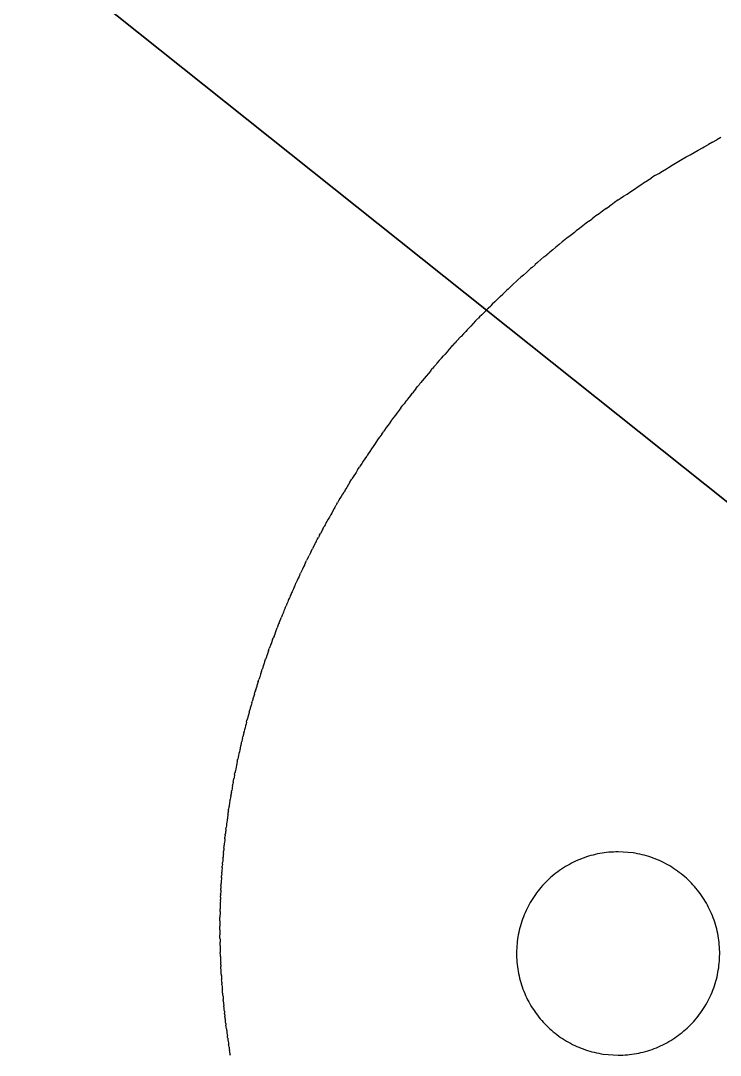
# Model space of a CAD drawing. Header units: metres. Extents: x 708058 to 716328, y 4237327 to 4243479.
# Drawn here: x 712417 to 713484, y 4240324 to 4241901 of the extents above; entities that cross this region are included whole.
import ezdxf

# ---------------------------------------------------------------- set-up
doc = ezdxf.new("R2010")
doc.units = ezdxf.units.M

msp = doc.modelspace()

# ---------------------------------------------------------------- linework, layer by layer
at = {"layer": 'AUX_LOC IAT'}
msp.add_polyline3d([(710852.4, 4243271.5, 107.7), (709995.8, 4237561.9, 107.7), (715039.4, 4239545.4, 13.8), (715091.9, 4239895.4, 13.8), (710852.4, 4243271.5, 107.7)], dxfattribs=at)
at = {"layer": 'AUX_RECNET LEAL'}
msp.add_polyline3d([(713328.5, 4240633.9, 86.8), (713325, 4240633.9, 86.8), (713321.5, 4240633.7, 86.8), (713317.9, 4240633.5, 86.8), (713314.4, 4240633.3, 86.8), (713310.9, 4240632.9, 86.8), (713307.4, 4240632.5, 86.8), (713304, 4240631.9, 86.8), (713300.5, 4240631.3, 86.8), (713297, 4240630.7, 86.8), (713293.6, 4240629.9, 86.8), (713290.2, 4240629.1, 86.8), (713286.8, 4240628.2, 86.8), (713283.4, 4240627.2, 86.8), (713280, 4240626.1, 86.8), (713276.7, 4240625, 86.8), (713273.4, 4240623.8, 86.8), (713270.1, 4240622.5, 86.8), (713266.9, 4240621.1, 86.8), (713263.7, 4240619.7, 86.8), (713260.5, 4240618.2, 86.8), (713257.3, 4240616.6, 86.8), (713254.2, 4240614.9, 86.8), (713251.1, 4240613.2, 86.8), (713248.1, 4240611.4, 86.8), (713245.1, 4240609.6, 86.8), (713242.2, 4240607.6, 86.8), (713239.3, 4240605.6, 86.8), (713236.4, 4240603.6, 86.8), (713233.6, 4240601.5, 86.8), (713230.8, 4240599.3, 86.8), (713228.1, 4240597, 86.8), (713225.5, 4240594.7, 86.8), (713223, 4240592.5, 86.8), (713220.5, 4240590.1, 86.8), (713218, 4240587.6, 86.8), (713215.5, 4240585, 86.8), (713213.2, 4240582.4, 86.8), (713210.8, 4240579.8, 86.8), (713208.6, 4240577.1, 86.8), (713206.4, 4240574.3, 86.8), (713204.2, 4240571.5, 86.8), (713202.2, 4240568.7, 86.8), (713200.2, 4240565.8, 86.8), (713198.2, 4240562.9, 86.8), (713196.3, 4240559.9, 86.8), (713194.5, 4240556.9, 86.8), (713192.8, 4240553.8, 86.8), (713191.1, 4240550.7, 86.8), (713189.5, 4240547.6, 86.8), (713188, 4240544.4, 86.8), (713186.6, 4240541.2, 86.8), (713185.2, 4240537.9, 86.8), (713183.9, 4240534.7, 86.8), (713182.6, 4240531.4, 86.8), (713181.5, 4240528, 86.8), (713180.4, 4240524.7, 86.8), (713179.4, 4240521.3, 86.8), (713178.5, 4240517.9, 86.8), (713177.6, 4240514.5, 86.8), (713176.9, 4240511.1, 86.8), (713176.2, 4240507.6, 86.8), (713175.6, 4240504.1, 86.8), (713175, 4240500.7, 86.8), (713174.6, 4240497.2, 86.8), (713174.2, 4240493.7, 86.8), (713173.9, 4240490.4, 86.8), (713173.7, 4240486.8, 86.8), (713173.6, 4240483.3, 86.8), (713173.5, 4240479.8, 86.8), (713173.5, 4240476.3, 86.8), (713173.6, 4240472.8, 86.8), (713173.8, 4240469.2, 86.8), (713174.1, 4240465.7, 86.8), (713174.4, 4240462.2, 86.8), (713174.8, 4240458.7, 86.8), (713175.3, 4240455.3, 86.8), (713175.9, 4240451.8, 86.8), (713176.5, 4240448.3, 86.8), (713177.3, 4240444.9, 86.8), (713178.1, 4240441.4, 86.8), (713179, 4240438, 86.8), (713179.9, 4240434.7, 86.8), (713181, 4240431.3, 86.8), (713182.1, 4240428, 86.8), (713183.3, 4240424.6, 86.8), (713184.6, 4240421.4, 86.8), (713185.9, 4240418.1, 86.8), (713187.3, 4240414.9, 86.8), (713188.8, 4240411.7, 86.8), (713190.4, 4240408.5, 86.8), (713192, 4240405.4, 86.8), (713193.7, 4240402.3, 86.8), (713195.5, 4240399.3, 86.8), (713197.3, 4240396.3, 86.8), (713199.3, 4240393.3, 86.8), (713201.2, 4240390.4, 86.8), (713203.3, 4240387.5, 86.8), (713205.4, 4240384.7, 86.8), (713207.4, 4240382.1, 86.8), (713209.7, 4240379.4, 86.8), (713212, 4240376.7, 86.8), (713214.3, 4240374.1, 86.8), (713216.7, 4240371.5, 86.8), (713219.2, 4240369, 86.8), (713221.7, 4240366.6, 86.8), (713224.3, 4240364.2, 86.8), (713226.9, 4240361.8, 86.8), (713229.6, 4240359.5, 86.8), (713232.3, 4240357.3, 86.8), (713235.1, 4240355.2, 86.8), (713238, 4240353.1, 86.8), (713240.8, 4240351.1, 86.8), (713243.8, 4240349.1, 86.8), (713246.7, 4240347.2, 86.8), (713249.8, 4240345.4, 86.8), (713252.8, 4240343.6, 86.8), (713255.9, 4240342, 86.8), (713259, 4240340.3, 86.8), (713262.2, 4240338.8, 86.8), (713265.4, 4240337.3, 86.8), (713268.6, 4240335.9, 86.8), (713271.9, 4240334.6, 86.8), (713275.2, 4240333.4, 86.8), (713278.5, 4240332.2, 86.8), (713281.8, 4240331.1, 86.8), (713285.2, 4240330.1, 86.8), (713288.6, 4240329.1, 86.8), (713292, 4240328.3, 86.8), (713295.5, 4240327.5, 86.8), (713298.9, 4240326.8, 86.8), (713302.4, 4240326.1, 86.8), (713305.6, 4240325.6, 86.8), (713328.5, 4240323.9, 86.8), (713332, 4240323.9, 86.8), (713335.5, 4240324.1, 86.8), (713339.1, 4240324.3, 86.8), (713342.6, 4240324.5, 86.8), (713346.1, 4240324.9, 86.8), (713349.6, 4240325.3, 86.8), (713353, 4240325.9, 86.8), (713356.5, 4240326.5, 86.8), (713360, 4240327.1, 86.8), (713363.4, 4240327.9, 86.8), (713366.8, 4240328.7, 86.8), (713370.2, 4240329.6, 86.8), (713373.6, 4240330.6, 86.8), (713377, 4240331.7, 86.8), (713380.3, 4240332.8, 86.8), (713383.6, 4240334, 86.8), (713386.9, 4240335.3, 86.8), (713390.1, 4240336.7, 86.8), (713393.3, 4240338.1, 86.8), (713396.5, 4240339.6, 86.8), (713399.7, 4240341.2, 86.8), (713402.8, 4240342.9, 86.8), (713405.9, 4240344.6, 86.8), (713408.9, 4240346.4, 86.8), (713411.9, 4240348.2, 86.8), (713414.8, 4240350.2, 86.8), (713417.7, 4240352.2, 86.8), (713420.6, 4240354.2, 86.8), (713423.4, 4240356.3, 86.8), (713426.2, 4240358.5, 86.8), (713428.9, 4240360.8, 86.8), (713431.5, 4240363.1, 86.8), (713434, 4240365.3, 86.8), (713436.5, 4240367.7, 86.8), (713439, 4240370.2, 86.8), (713441.5, 4240372.8, 86.8), (713443.8, 4240375.4, 86.8), (713446.2, 4240378, 86.8), (713448.4, 4240380.7, 86.8), (713450.6, 4240383.5, 86.8), (713452.8, 4240386.3, 86.8), (713454.8, 4240389.1, 86.8), (713456.8, 4240392, 86.8), (713458.8, 4240394.9, 86.8), (713460.7, 4240397.9, 86.8), (713462.5, 4240400.9, 86.8), (713464.2, 4240404, 86.8), (713465.9, 4240407.1, 86.8), (713467.5, 4240410.2, 86.8), (713469, 4240413.4, 86.8), (713470.4, 4240416.6, 86.8), (713471.8, 4240419.9, 86.8), (713473.1, 4240423.1, 86.8), (713474.4, 4240426.4, 86.8), (713475.5, 4240429.8, 86.8), (713476.6, 4240433.1, 86.8), (713477.6, 4240436.5, 86.8), (713478.5, 4240439.9, 86.8), (713479.4, 4240443.3, 86.8), (713480.1, 4240446.7, 86.8), (713480.8, 4240450.2, 86.8), (713481.4, 4240453.7, 86.8), (713482, 4240457.1, 86.8), (713482.4, 4240460.6, 86.8), (713482.8, 4240464.1, 86.8), (713483.1, 4240467.4, 86.8), (713483.3, 4240471, 86.8), (713483.4, 4240474.5, 86.8), (713483.5, 4240478, 86.8), (713483.5, 4240481.5, 86.8), (713483.4, 4240485, 86.8), (713483.2, 4240488.6, 86.8), (713482.9, 4240492.1, 86.8), (713482.6, 4240495.6, 86.8), (713482.2, 4240499.1, 86.8), (713481.7, 4240502.5, 86.8), (713481.1, 4240506, 86.8), (713480.5, 4240509.5, 86.8), (713479.7, 4240512.9, 86.8), (713478.9, 4240516.4, 86.8), (713478, 4240519.8, 86.8), (713477.1, 4240523.1, 86.8), (713476, 4240526.5, 86.8), (713474.9, 4240529.8, 86.8), (713473.7, 4240533.2, 86.8), (713472.4, 4240536.4, 86.8), (713471.1, 4240539.7, 86.8), (713469.7, 4240542.9, 86.8), (713468.2, 4240546.1, 86.8), (713466.6, 4240549.3, 86.8), (713465, 4240552.4, 86.8), (713463.3, 4240555.5, 86.8), (713461.5, 4240558.5, 86.8), (713459.7, 4240561.5, 86.8), (713457.7, 4240564.5, 86.8), (713455.8, 4240567.4, 86.8), (713453.7, 4240570.3, 86.8), (713451.6, 4240573.1, 86.8), (713449.6, 4240575.7, 86.8), (713447.3, 4240578.4, 86.8), (713445, 4240581.1, 86.8), (713442.7, 4240583.7, 86.8), (713440.3, 4240586.3, 86.8), (713437.8, 4240588.8, 86.8), (713435.3, 4240591.2, 86.8), (713432.7, 4240593.6, 86.8), (713430.1, 4240596, 86.8), (713427.4, 4240598.3, 86.8), (713424.7, 4240600.5, 86.8), (713421.9, 4240602.6, 86.8), (713419, 4240604.7, 86.8), (713416.2, 4240606.7, 86.8), (713413.2, 4240608.7, 86.8), (713410.3, 4240610.6, 86.8), (713407.2, 4240612.4, 86.8), (713404.2, 4240614.2, 86.8), (713401.1, 4240615.8, 86.8), (713398, 4240617.5, 86.8), (713394.8, 4240619, 86.8), (713391.6, 4240620.5, 86.8), (713388.4, 4240621.9, 86.8), (713385.1, 4240623.2, 86.8), (713381.8, 4240624.4, 86.8), (713378.5, 4240625.6, 86.8), (713375.2, 4240626.7, 86.8), (713371.8, 4240627.7, 86.8), (713368.4, 4240628.7, 86.8), (713365, 4240629.5, 86.8), (713361.5, 4240630.3, 86.8), (713358.1, 4240631, 86.8), (713354.6, 4240631.7, 86.8), (713351.4, 4240632.2, 86.8), (713328.5, 4240633.9, 86.8)], dxfattribs=at)
at = {"layer": 'FINAL_AUX_DME ATE'}
msp.add_polyline3d([(714029.4, 4240741.6, 0), (713127.4, 4241459.8, 0), (711436.1, 4242806.7, 0)], dxfattribs=at)
at = {"layer": 'FINAL_AUX_LOC IAT'}
msp.add_polyline3d([(711436.1, 4242806.7, 0), (713127.4, 4241459.8, 0), (714029.4, 4240741.6, 0), (715091.9, 4239895.4, 0), (715039.4, 4239545.4, 0), (713771.4, 4239046.7, 0), (711455.1, 4238135.8, 0)], dxfattribs=at)
at = {"layer": 'INTERSECTIONS'}
for points in [[(713457.1, 4241707.5, 143.4), (713460, 4241709, 143.5)], [(713460, 4241709, 143.5), (713466.3, 4241712.5, 143.8)], [(713472.6, 4241716, 144), (713466.3, 4241712.5, 143.8)], [(713472.6, 4241716, 144), (713479, 4241719.5, 144.2)], [(713485.4, 4241723, 144.4), (713479, 4241719.5, 144.2)], [(713426.3, 4241690, 142.4), (713432.4, 4241693.5, 142.6)], [(713432.4, 4241693.5, 142.6), (713438.4, 4241697, 142.8)], [(713438.4, 4241697, 142.8), (713444.6, 4241700.5, 143)], [(713444.6, 4241700.5, 143), (713450.8, 4241704, 143.2)], [(713450.8, 4241704, 143.2), (713457.1, 4241707.5, 143.4)], [(713402.4, 4241675.5, 141.5), (713405.2, 4241677.5, 141.6)], [(713405.2, 4241677.5, 141.6), (713411.2, 4241681, 141.8)], [(713411.2, 4241681, 141.8), (713426.3, 4241690, 142.4)], [(713384.7, 4241665, 140.9), (713378.9, 4241661, 140.7)], [(713384.7, 4241665, 140.9), (713390.6, 4241668.5, 141.1)], [(713390.6, 4241668.5, 141.1), (713396.4, 4241672, 141.3)], [(713396.4, 4241672, 141.3), (713402.4, 4241675.5, 141.5)], [(713353.4, 4241644.5, 139.8), (713359.1, 4241648.5, 140)], [(713359.1, 4241648.5, 140), (713364.7, 4241652, 140.2)], [(713364.7, 4241652, 140.2), (713367.4, 4241654, 140.3)], [(713367.4, 4241654, 140.3), (713373.1, 4241657.5, 140.5)], [(713373.1, 4241657.5, 140.5), (713373.8, 4241658, 140.5)], [(713373.8, 4241658, 140.5), (713378.9, 4241661, 140.7)], [(713331.4, 4241630, 139), (713336.8, 4241633.5, 139.2)], [(713336.8, 4241633.5, 139.2), (713342.3, 4241637, 139.4)], [(713342.3, 4241637, 139.4), (713347.9, 4241641, 139.6)], [(713347.9, 4241641, 139.6), (713353.4, 4241644.5, 139.8)], [(713310.2, 4241615, 138.2), (713304.9, 4241611, 138)], [(713310.2, 4241615, 138.2), (713315.5, 4241618.5, 138.4)], [(713317.8, 4241620, 138.5), (713315.5, 4241618.5, 138.4)], [(713323.1, 4241624, 138.7), (713317.8, 4241620, 138.5)], [(713328.5, 4241628, 138.9), (713323.1, 4241624, 138.7)], [(713328.5, 4241628, 138.9), (713328.8, 4241628, 138.9)], [(713328.8, 4241628, 138.9), (713331.4, 4241630, 139)], [(713284.7, 4241596, 137.3), (713289.8, 4241600, 137.5)], [(713292.1, 4241601.5, 137.6), (713289.8, 4241600, 137.5)], [(713294.5, 4241603.5, 137.7), (713292.1, 4241601.5, 137.6)], [(713299.7, 4241607, 137.8), (713294.5, 4241603.5, 137.7)], [(713304.9, 4241611, 138), (713299.7, 4241607, 137.8)], [(713269.6, 4241584.5, 136.7), (713264.6, 4241581, 136.5)], [(713274.6, 4241588.5, 136.9), (713269.6, 4241584.5, 136.7)], [(713279.6, 4241592.5, 137.1), (713274.6, 4241588.5, 136.9)], [(713284.7, 4241596, 137.3), (713279.6, 4241592.5, 137.1)], [(713250.2, 4241569.5, 136), (713245.4, 4241565.5, 135.8)], [(713255.1, 4241573.5, 136.2), (713250.2, 4241569.5, 136)], [(713257.4, 4241575, 136.3), (713255.1, 4241573.5, 136.2)], [(713261.9, 4241578.5, 136.4), (713257.4, 4241575, 136.3)], [(713261.9, 4241578.5, 136.4), (713262.3, 4241579, 136.5)], [(713264.6, 4241581, 136.5), (713262.3, 4241579, 136.5)], [(713228.9, 4241552, 135.2), (713224.3, 4241548.5, 135)], [(713233.6, 4241556, 135.4), (713228.9, 4241552, 135.2)], [(713238.4, 4241560, 135.5), (713233.6, 4241556, 135.4)], [(713238.4, 4241560, 135.5), (713243.2, 4241564, 135.7)], [(713245.4, 4241565.5, 135.8), (713243.2, 4241564, 135.7)], [(713210.7, 4241537, 134.5), (713206.2, 4241533, 134.3)], [(713215.2, 4241541, 134.7), (713210.7, 4241537, 134.5)], [(713215.2, 4241541, 134.7), (713219.9, 4241544.5, 134.8)], [(713222.1, 4241546.5, 134.9), (713219.9, 4241544.5, 134.8)], [(713224.3, 4241548.5, 135), (713222.1, 4241546.5, 134.9)], [(713190.6, 4241519.5, 133.7), (713195, 4241523.5, 133.9)], [(713197.2, 4241525, 134), (713195, 4241523.5, 133.9)], [(713201.7, 4241529, 134.1), (713197.2, 4241525, 134)], [(713201.7, 4241529, 134.1), (713201.8, 4241529.5, 134.1)], [(713205.5, 4241532.5, 134.3), (713201.8, 4241529.5, 134.1)], [(713206.2, 4241533, 134.3), (713205.5, 4241532.5, 134.3)], [(713169.1, 4241500, 132.9), (713173.4, 4241504, 133)], [(713175.6, 4241506, 133.1), (713173.4, 4241504, 133)], [(713179.9, 4241510, 133.3), (713175.6, 4241506, 133.1)], [(713184.2, 4241513.5, 133.4), (713179.9, 4241510, 133.3)], [(713188.6, 4241517.5, 133.6), (713184.2, 4241513.5, 133.4)], [(713190.6, 4241519.5, 133.7), (713188.6, 4241517.5, 133.6)], [(713158.8, 4241490.5, 132.4), (713154.6, 4241486.5, 132.3)], [(713160.8, 4241492, 132.5), (713158.8, 4241490.5, 132.4)], [(713161, 4241492.5, 132.5), (713160.8, 4241492, 132.5)], [(713164.9, 4241496, 132.7), (713161, 4241492.5, 132.5)], [(713169.1, 4241500, 132.9), (713164.9, 4241496, 132.7)], [(713140.4, 4241472.5, 131.7), (713136.4, 4241469, 131.5)], [(713144.4, 4241476.5, 131.9), (713140.4, 4241472.5, 131.7)], [(713148.4, 4241480.5, 132), (713144.4, 4241476.5, 131.9)], [(713148.4, 4241480.5, 132), (713152.5, 4241484.5, 132.2)], [(713154.6, 4241486.5, 132.3), (713152.5, 4241484.5, 132.2)], [(713124.6, 4241457, 131.1), (713120.7, 4241453, 130.9)], [(713124.6, 4241457, 131.1), (713127.6, 4241460, 131.2)], [(713128.1, 4241460.5, 131.2), (713127.6, 4241460, 131.2)], [(713128.4, 4241461, 131.2), (713128.1, 4241460.5, 131.2)], [(713130.3, 4241463, 131.3), (713128.4, 4241461, 131.2)], [(713130.3, 4241463, 131.3), (713134.2, 4241466.5, 131.5)], [(713136.4, 4241469, 131.5), (713134.2, 4241466.5, 131.5)], [(713111, 4241443.5, 130.5), (713107.2, 4241439.5, 130.4)], [(713111, 4241443.5, 130.5), (713114, 4241446.5, 130.6)], [(713114, 4241446.5, 130.6), (713114.8, 4241447, 130.7)], [(713116.9, 4241449.5, 130.7), (713114.8, 4241447, 130.7)], [(713120.7, 4241453, 130.9), (713116.9, 4241449.5, 130.7)], [(713092.4, 4241424, 129.7), (713096, 4241427.5, 129.9)], [(713098.1, 4241430, 130), (713096, 4241427.5, 129.9)], [(713101.8, 4241433.5, 130.1), (713098.1, 4241430, 130)], [(713103.5, 4241435.5, 130.2), (713101.8, 4241433.5, 130.1)], [(713107.2, 4241439.5, 130.4), (713103.5, 4241435.5, 130.2)], [(713076.1, 4241406, 129.1), (713079.6, 4241410, 129.2)], [(713081.6, 4241412, 129.3), (713079.6, 4241410, 129.2)], [(713085.2, 4241416, 129.4), (713081.6, 4241412, 129.3)], [(713085.2, 4241416, 129.4), (713085.4, 4241416.5, 129.4)], [(713088.1, 4241419, 129.6), (713085.4, 4241416.5, 129.4)], [(713088.8, 4241420, 129.6), (713088.1, 4241419, 129.6)], [(713092.4, 4241424, 129.7), (713088.8, 4241420, 129.6)], [(713067.5, 4241396.5, 128.7), (713064.1, 4241392.5, 128.5)], [(713070.9, 4241400.5, 128.8), (713067.5, 4241396.5, 128.7)], [(713074.4, 4241404.5, 129), (713070.9, 4241400.5, 128.8)], [(713076.1, 4241406, 129.1), (713074.4, 4241404.5, 129)], [(713052.1, 4241379, 128), (713050.6, 4241377, 128)], [(713055.4, 4241383, 128.2), (713052.1, 4241379, 128)], [(713058.8, 4241386.5, 128.3), (713055.4, 4241383, 128.2)], [(713058.8, 4241386.5, 128.3), (713062.1, 4241390.5, 128.5)], [(713062.1, 4241390.5, 128.5), (713062.9, 4241391.5, 128.5)], [(713064.1, 4241392.5, 128.5), (713062.9, 4241391.5, 128.5)], [(713038.9, 4241363.5, 127.5), (713035.7, 4241359.5, 127.3)], [(713042.1, 4241367, 127.6), (713038.9, 4241363.5, 127.5)], [(713042.8, 4241368, 127.6), (713042.1, 4241367, 127.6)], [(713042.8, 4241368, 127.6), (713045.3, 4241371, 127.7)], [(713047.2, 4241373.5, 127.8), (713045.3, 4241371, 127.7)], [(713050.6, 4241377, 128), (713047.2, 4241373.5, 127.8)], [(713026, 4241348, 126.9), (713024.7, 4241346, 126.9)], [(713026, 4241348, 126.9), (713027.5, 4241349.5, 127)], [(713029.4, 4241352, 127.1), (713027.5, 4241349.5, 127)], [(713032.5, 4241355.5, 127.2), (713029.4, 4241352, 127.1)], [(713035.7, 4241359.5, 127.3), (713032.5, 4241355.5, 127.2)], [(713012, 4241330.5, 126.3), (713009.1, 4241326.5, 126.2)], [(713012, 4241330.5, 126.3), (713015, 4241334, 126.4)], [(713016.9, 4241336.5, 126.5), (713015, 4241334, 126.4)], [(713019.9, 4241340, 126.6), (713016.9, 4241336.5, 126.5)], [(713019.9, 4241340, 126.6), (713022.4, 4241343.5, 126.8)], [(713022.4, 4241343.5, 126.8), (713022.9, 4241344, 126.8)], [(713024.7, 4241346, 126.9), (713022.9, 4241344, 126.8)], [(712997.1, 4241311, 125.6), (713000, 4241315, 125.8)], [(713001.8, 4241317, 125.8), (713000, 4241315, 125.8)], [(713004.8, 4241321, 126), (713001.8, 4241317, 125.8)], [(713004.8, 4241321, 126), (713006, 4241322.5, 126)], [(713006, 4241322.5, 126), (713006.1, 4241322.5, 126)], [(713009.1, 4241326.5, 126.2), (713006.1, 4241322.5, 126)], [(712988.7, 4241300, 125.3), (712985.9, 4241296, 125.1)], [(712990.9, 4241303, 125.4), (712988.7, 4241300, 125.3)], [(712991.4, 4241303.5, 125.4), (712990.9, 4241303, 125.4)], [(712994.2, 4241307.5, 125.5), (712991.4, 4241303.5, 125.4)], [(712997.1, 4241311, 125.6), (712994.2, 4241307.5, 125.5)], [(712977.4, 4241284.5, 124.7), (712974.7, 4241281, 124.6)], [(712980.1, 4241288, 124.9), (712977.4, 4241284.5, 124.7)], [(712982.8, 4241292, 125), (712980.1, 4241288, 124.9)], [(712982.8, 4241292, 125), (712984.1, 4241293.5, 125.1)], [(712984.1, 4241293.5, 125.1), (712984.2, 4241294, 125.1)], [(712985.9, 4241296, 125.1), (712984.2, 4241294, 125.1)], [(712967.7, 4241271, 124.3), (712965.1, 4241267, 124.2)], [(712967.7, 4241271, 124.3), (712968.9, 4241272.5, 124.4)], [(712968.9, 4241272.5, 124.4), (712970.3, 4241274.5, 124.4)], [(712970.3, 4241274.5, 124.4), (712970.8, 4241275.5, 124.4)], [(712972.1, 4241277, 124.5), (712970.8, 4241275.5, 124.4)], [(712974.7, 4241281, 124.6), (712972.1, 4241277, 124.5)], [(712954.6, 4241252, 123.7), (712952.1, 4241248.5, 123.6)], [(712956.5, 4241255, 123.8), (712954.6, 4241252, 123.7)], [(712956.5, 4241255, 123.8), (712957.1, 4241255.5, 123.8)], [(712958.8, 4241258, 123.9), (712957.1, 4241255.5, 123.8)], [(712961.3, 4241262, 124), (712958.8, 4241258, 123.9)], [(712963.9, 4241265.5, 124.1), (712961.3, 4241262, 124)], [(712965.1, 4241267, 124.2), (712963.9, 4241265.5, 124.1)], [(712944.3, 4241237, 123.2), (712941.9, 4241233, 123.1)], [(712944.9, 4241237.5, 123.3), (712944.3, 4241237, 123.2)], [(712944.9, 4241237.5, 123.3), (712945.4, 4241238.5, 123.3)], [(712947.2, 4241241, 123.4), (712945.4, 4241238.5, 123.3)], [(712949.6, 4241244.5, 123.5), (712947.2, 4241241, 123.4)], [(712952.1, 4241248.5, 123.6), (712949.6, 4241244.5, 123.5)], [(712932.3, 4241218.5, 122.7), (712933.2, 4241220, 122.7)], [(712933.2, 4241220, 122.7), (712934.1, 4241221, 122.7)], [(712934.9, 4241222.5, 122.8), (712934.1, 4241221, 122.7)], [(712937.2, 4241226, 122.9), (712934.9, 4241222.5, 122.8)], [(712939.6, 4241229.5, 123), (712937.2, 4241226, 122.9)], [(712941.9, 4241233, 123.1), (712939.6, 4241229.5, 123)], [(712925.3, 4241207.5, 122.3), (712923.1, 4241204, 122.2)], [(712927.6, 4241211, 122.4), (712925.3, 4241207.5, 122.3)], [(712928.6, 4241212.5, 122.5), (712927.6, 4241211, 122.4)], [(712930.9, 4241216.5, 122.6), (712928.6, 4241212.5, 122.5)], [(712930.9, 4241216.5, 122.6), (712932.3, 4241218.5, 122.7)], [(712914.9, 4241190.5, 121.8), (712912.8, 4241187, 121.7)], [(712917.1, 4241194, 121.9), (712914.9, 4241190.5, 121.8)], [(712919.2, 4241197.5, 122), (712917.1, 4241194, 121.9)], [(712919.2, 4241197.5, 122), (712921.4, 4241201.5, 122.1)], [(712921.4, 4241201.5, 122.1), (712922.2, 4241202.5, 122.2)], [(712923.1, 4241204, 122.2), (712922.2, 4241202.5, 122.2)], [(712905.9, 4241176, 121.4), (712903.9, 4241172.5, 121.3)], [(712908.1, 4241179.5, 121.5), (712905.9, 4241176, 121.4)], [(712908.2, 4241179.5, 121.5), (712908.1, 4241179.5, 121.5)], [(712908.2, 4241179.5, 121.5), (712910.2, 4241183, 121.6)], [(712911.8, 4241185.5, 121.7), (712910.2, 4241183, 121.6)], [(712912.6, 4241187, 121.7), (712911.8, 4241185.5, 121.7)], [(712912.8, 4241187, 121.7), (712912.6, 4241187, 121.7)], [(712895.3, 4241157.5, 120.9), (712893.4, 4241154, 120.8)], [(712896.2, 4241159, 120.9), (712895.3, 4241157.5, 120.9)], [(712896.2, 4241159, 120.9), (712897.9, 4241162, 121)], [(712897.9, 4241162, 121), (712898.2, 4241162.5, 121)], [(712899.5, 4241164.5, 121.1), (712898.2, 4241162.5, 121)], [(712899.5, 4241164.5, 121.1), (712900.3, 4241166, 121.1)], [(712901.8, 4241169, 121.2), (712900.3, 4241166, 121.1)], [(712903.9, 4241172.5, 121.3), (712901.8, 4241169, 121.2)], [(712886.1, 4241141, 120.4), (712884.1, 4241137.5, 120.3)], [(712887.9, 4241144.5, 120.5), (712886.1, 4241141, 120.4)], [(712889.7, 4241147.5, 120.6), (712887.9, 4241144.5, 120.5)], [(712889.7, 4241147.5, 120.6), (712889.9, 4241148, 120.6)], [(712891.4, 4241150.5, 120.7), (712889.9, 4241148, 120.6)], [(712893.4, 4241154, 120.8), (712891.4, 4241150.5, 120.7)], [(712878.1, 4241126.5, 120), (712876.2, 4241123, 119.9)], [(712878.1, 4241126.5, 120), (712879.9, 4241130, 120.1)], [(712881.4, 4241132.5, 120.2), (712879.9, 4241130, 120.1)], [(712881.8, 4241133.5, 120.2), (712881.4, 4241132.5, 120.2)], [(712882.2, 4241134, 120.2), (712881.8, 4241133.5, 120.2)], [(712884.1, 4241137.5, 120.3), (712882.2, 4241134, 120.2)], [(712867.7, 4241107, 119.5), (712869.4, 4241110, 119.6)], [(712869.4, 4241110, 119.6), (712871.2, 4241113.5, 119.7)], [(712872.6, 4241116.5, 119.8), (712871.2, 4241113.5, 119.7)], [(712872.6, 4241116.5, 119.8), (712872.9, 4241117, 119.8)], [(712872.9, 4241117, 119.8), (712874.3, 4241119.5, 119.8)], [(712874.4, 4241119.5, 119.9), (712874.3, 4241119.5, 119.8)], [(712876.2, 4241123, 119.9), (712874.4, 4241119.5, 119.9)], [(712860.3, 4241092.5, 119.1), (712862, 4241096, 119.2)], [(712863.4, 4241098.5, 119.3), (712862, 4241096, 119.2)], [(712865.1, 4241102, 119.4), (712863.4, 4241098.5, 119.3)], [(712865.9, 4241103.5, 119.4), (712865.1, 4241102, 119.4)], [(712866.9, 4241105.5, 119.5), (712865.9, 4241103.5, 119.4)], [(712867.7, 4241107, 119.5), (712866.9, 4241105.5, 119.5)], [(712851.6, 4241075, 118.7), (712853.2, 4241078, 118.8)], [(712854.6, 4241081, 118.8), (712853.2, 4241078, 118.8)], [(712855.4, 4241082.5, 118.9), (712854.6, 4241081, 118.8)], [(712855.4, 4241082.5, 118.9), (712856.1, 4241084, 118.9)], [(712856.1, 4241084, 118.9), (712857, 4241086, 119)], [(712858.7, 4241089, 119.1), (712857, 4241086, 119)], [(712859.1, 4241090, 119.1), (712858.7, 4241089, 119.1)], [(712860.3, 4241092.5, 119.1), (712859.1, 4241090, 119.1)], [(712846.9, 4241065, 118.5), (712845.3, 4241062, 118.4)], [(712848.4, 4241068.5, 118.5), (712846.9, 4241065, 118.5)], [(712848.4, 4241068.5, 118.5), (712848.6, 4241068.5, 118.5)], [(712849.8, 4241071, 118.6), (712848.6, 4241068.5, 118.5)], [(712850, 4241071.5, 118.6), (712849.8, 4241071, 118.6)], [(712851.6, 4241075, 118.7), (712850, 4241071.5, 118.6)], [(712838.8, 4241047.5, 118), (712837.3, 4241044.5, 118)], [(712840.2, 4241051, 118.1), (712838.8, 4241047.5, 118)], [(712841.8, 4241054, 118.2), (712840.2, 4241051, 118.1)], [(712842.5, 4241055.5, 118.2), (712841.8, 4241054, 118.2)], [(712842.6, 4241056, 118.2), (712842.5, 4241055.5, 118.2)], [(712842.6, 4241056, 118.2), (712844, 4241059, 118.3)], [(712845.3, 4241062, 118.4), (712844, 4241059, 118.3)], [(712831.4, 4241031.5, 117.6), (712831, 4241030.5, 117.6)], [(712831.7, 4241032, 117.7), (712831.4, 4241031.5, 117.6)], [(712833.1, 4241035, 117.7), (712831.7, 4241032, 117.7)], [(712834.6, 4241038.5, 117.8), (712833.1, 4241035, 117.7)], [(712834.6, 4241038.5, 117.8), (712836, 4241041.5, 117.9)], [(712836, 4241041.5, 117.9), (712836.9, 4241043.5, 117.9)], [(712837.3, 4241044.5, 118), (712836.9, 4241043.5, 117.9)], [(712824.3, 4241015, 117.3), (712823, 4241012, 117.2)], [(712825.1, 4241017, 117.3), (712824.3, 4241015, 117.3)], [(712825.7, 4241018.5, 117.3), (712825.1, 4241017, 117.3)], [(712827.1, 4241021.5, 117.4), (712825.7, 4241018.5, 117.3)], [(712828.4, 4241024.5, 117.5), (712827.1, 4241021.5, 117.4)], [(712828.4, 4241024.5, 117.5), (712829.9, 4241028, 117.6)], [(712829.9, 4241028, 117.6), (712830.3, 4241029, 117.6)], [(712831, 4241030.5, 117.6), (712830.3, 4241029, 117.6)], [(712817.9, 4240999.5, 116.9), (712817.2, 4240998, 116.9)], [(712818.6, 4241001.5, 117), (712817.9, 4240999.5, 116.9)], [(712819.9, 4241004.5, 117), (712818.6, 4241001.5, 117)], [(712820.1, 4241005, 117), (712819.9, 4241004.5, 117)], [(712820.4, 4241006, 117.1), (712820.1, 4241005, 117)], [(712820.4, 4241006, 117.1), (712821.8, 4241009, 117.1)], [(712823, 4241012, 117.2), (712821.8, 4241009, 117.1)], [(712811.1, 4240983, 116.5), (712812.2, 4240985.5, 116.6)], [(712812.2, 4240985.5, 116.6), (712812.3, 4240986, 116.6)], [(712813.2, 4240988.5, 116.7), (712812.3, 4240986, 116.6)], [(712813.6, 4240989, 116.7), (712813.2, 4240988.5, 116.7)], [(712813.6, 4240989, 116.7), (712814.8, 4240992, 116.8)], [(712815.9, 4240995, 116.8), (712814.8, 4240992, 116.8)], [(712817.2, 4240998, 116.9), (712815.9, 4240995, 116.8)], [(712805.8, 4240969.5, 116.3), (712804.6, 4240966, 116.2)], [(712806.9, 4240972.5, 116.3), (712805.8, 4240969.5, 116.3)], [(712807.8, 4240974.5, 116.4), (712806.9, 4240972.5, 116.3)], [(712807.8, 4240974.5, 116.4), (712808.1, 4240975.5, 116.4)], [(712809.2, 4240978.5, 116.5), (712808.1, 4240975.5, 116.4)], [(712810.4, 4240981.5, 116.5), (712809.2, 4240978.5, 116.5)], [(712811.1, 4240983, 116.5), (712810.4, 4240981.5, 116.5)], [(712799.4, 4240952.5, 115.9), (712798.4, 4240950, 115.9)], [(712799.5, 4240952.5, 115.9), (712799.4, 4240952.5, 115.9)], [(712800.6, 4240956, 116), (712799.5, 4240952.5, 115.9)], [(712801.2, 4240957, 116), (712800.6, 4240956, 116)], [(712801.2, 4240957, 116), (712802.3, 4240960.5, 116.1)], [(712803.4, 4240963, 116.1), (712802.3, 4240960.5, 116.1)], [(712803.5, 4240963.5, 116.1), (712803.4, 4240963, 116.1)], [(712804.6, 4240966, 116.2), (712803.5, 4240963.5, 116.1)], [(712794.1, 4240937.5, 115.6), (712793, 4240934.5, 115.5)], [(712794.6, 4240939, 115.6), (712794.1, 4240937.5, 115.6)], [(712795.1, 4240940.5, 115.7), (712794.6, 4240939, 115.6)], [(712795.1, 4240940.5, 115.7), (712796.2, 4240944, 115.7)], [(712797.2, 4240946.5, 115.8), (712796.2, 4240944, 115.7)], [(712798.4, 4240949.5, 115.8), (712797.2, 4240946.5, 115.8)], [(712798.4, 4240949.5, 115.8), (712798.4, 4240950, 115.9)], [(712788.4, 4240921.5, 115.3), (712787.4, 4240918.5, 115.2)], [(712789.1, 4240923.5, 115.3), (712788.4, 4240921.5, 115.3)], [(712789.4, 4240924.5, 115.3), (712789.1, 4240923.5, 115.3)], [(712789.4, 4240924.5, 115.3), (712790.4, 4240927.5, 115.4)], [(712790.4, 4240927.5, 115.4), (712790.8, 4240928.5, 115.4)], [(712791.4, 4240930, 115.5), (712790.8, 4240928.5, 115.4)], [(712792.5, 4240933.5, 115.5), (712791.4, 4240930, 115.5)], [(712793, 4240934.5, 115.5), (712792.5, 4240933.5, 115.5)], [(712783, 4240905, 115), (712782.1, 4240902, 114.9)], [(712784, 4240908, 115), (712783, 4240905, 115)], [(712784.4, 4240909.5, 115.1), (712784, 4240908, 115)], [(712784.4, 4240909.5, 115.1), (712784.7, 4240910.5, 115.1)], [(712784.7, 4240910.5, 115.1), (712785.4, 4240912.5, 115.1)], [(712785.4, 4240912.5, 115.1), (712785.6, 4240913, 115.1)], [(712786.4, 4240915.5, 115.2), (712785.6, 4240913, 115.1)], [(712787.4, 4240918.5, 115.2), (712786.4, 4240915.5, 115.2)], [(712778.1, 4240890, 114.7), (712777.4, 4240887.5, 114.7)], [(712778.3, 4240890.5, 114.7), (712778.1, 4240890, 114.7)], [(712779.2, 4240893.5, 114.8), (712778.3, 4240890.5, 114.7)], [(712779.2, 4240893.5, 114.8), (712780.2, 4240896.5, 114.8)], [(712781.1, 4240899.5, 114.9), (712780.2, 4240896.5, 114.8)], [(712781.4, 4240900, 114.9), (712781.1, 4240899.5, 114.9)], [(712782.1, 4240902, 114.9), (712781.4, 4240900, 114.9)], [(712773.4, 4240874.5, 114.4), (712772.6, 4240871.5, 114.4)], [(712773.4, 4240874.5, 114.4), (712774.2, 4240877, 114.5)], [(712774.2, 4240877, 114.5), (712774.3, 4240877.5, 114.5)], [(712775, 4240880, 114.5), (712774.3, 4240877.5, 114.5)], [(712775, 4240880, 114.5), (712775.2, 4240880.5, 114.5)], [(712776.1, 4240883.5, 114.6), (712775.2, 4240880.5, 114.5)], [(712777, 4240886, 114.6), (712776.1, 4240883.5, 114.6)], [(712777.4, 4240887.5, 114.7), (712777, 4240886, 114.6)], [(712768.4, 4240857.5, 114.1), (712768, 4240856, 114.1)], [(712768.8, 4240858.5, 114.1), (712768.4, 4240857.5, 114.1)], [(712769.6, 4240861.5, 114.2), (712768.8, 4240858.5, 114.1)], [(712769.6, 4240861.5, 114.2), (712770.1, 4240863, 114.2)], [(712770.9, 4240866, 114.3), (712770.1, 4240863, 114.2)], [(712771.3, 4240867.5, 114.3), (712770.9, 4240866, 114.3)], [(712771.8, 4240869, 114.3), (712771.3, 4240867.5, 114.3)], [(712772.6, 4240871.5, 114.4), (712771.8, 4240869, 114.3)], [(712764.1, 4240841.5, 113.9), (712763.8, 4240840.5, 113.8)], [(712764.8, 4240844.5, 113.9), (712764.1, 4240841.5, 113.9)], [(712765.6, 4240847, 113.9), (712764.8, 4240844.5, 113.9)], [(712765.6, 4240847, 113.9), (712766.4, 4240850, 114)], [(712767.1, 4240853, 114), (712766.4, 4240850.5, 114)], [(712766.4, 4240850, 114), (712766.4, 4240850.5, 114)], [(712767.2, 4240853, 114), (712767.1, 4240853, 114)], [(712768, 4240856, 114.1), (712767.2, 4240853, 114)], [(712759.9, 4240826, 113.6), (712759.2, 4240823, 113.6)], [(712760.7, 4240829, 113.6), (712759.9, 4240826, 113.6)], [(712761.2, 4240831, 113.7), (712760.7, 4240829, 113.6)], [(712761.4, 4240831.5, 113.7), (712761.2, 4240831, 113.7)], [(712761.4, 4240831.5, 113.7), (712762.1, 4240834.5, 113.7)], [(712762.9, 4240837.5, 113.8), (712762.1, 4240834.5, 113.7)], [(712763.7, 4240840, 113.8), (712762.9, 4240837.5, 113.8)], [(712763.8, 4240840.5, 113.8), (712763.7, 4240840, 113.8)], [(712755.8, 4240809.5, 113.3), (712756.1, 4240810.5, 113.4)], [(712756.4, 4240812, 113.4), (712756.1, 4240810.5, 113.4)], [(712756.8, 4240813.5, 113.4), (712756.4, 4240812, 113.4)], [(712757.4, 4240816, 113.4), (712756.8, 4240813.5, 113.4)], [(712757.4, 4240816, 113.4), (712757.8, 4240817.5, 113.5)], [(712758.5, 4240820.5, 113.5), (712757.8, 4240817.5, 113.5)], [(712758.8, 4240821.5, 113.5), (712758.5, 4240820.5, 113.5)], [(712759.2, 4240823, 113.6), (712758.8, 4240821.5, 113.5)], [(712752.4, 4240795, 113.1), (712751.8, 4240792.5, 113.1)], [(712752.8, 4240796.5, 113.2), (712752.4, 4240795, 113.1)], [(712753.4, 4240799, 113.2), (712752.8, 4240796.5, 113.2)], [(712753.4, 4240799, 113.2), (712753.6, 4240800, 113.2)], [(712753.6, 4240800, 113.2), (712754.1, 4240802, 113.2)], [(712754.8, 4240805, 113.3), (712754.1, 4240802, 113.2)], [(712755.4, 4240807.5, 113.3), (712754.8, 4240805, 113.3)], [(712755.4, 4240807.5, 113.3), (712755.8, 4240809.5, 113.3)], [(712748.7, 4240778.5, 112.9), (712748.1, 4240775.5, 112.9)], [(712749.3, 4240781, 112.9), (712748.7, 4240778.5, 112.9)], [(712749.9, 4240784, 113), (712749.3, 4240781, 112.9)], [(712750.5, 4240786.5, 113), (712749.9, 4240784, 113)], [(712749.9, 4240784, 113), (712749.9, 4240784, 113)], [(712751.2, 4240789.5, 113.1), (712750.5, 4240786.5, 113)], [(712750.5, 4240786.5, 113), (712750.5, 4240786.5, 113)], [(712751.5, 4240791, 113.1), (712751.2, 4240789.5, 113.1)], [(712751.8, 4240792.5, 113.1), (712751.5, 4240791, 113.1)], [(712745.6, 4240763, 112.7), (712745, 4240760.5, 112.7)], [(712746.1, 4240766, 112.7), (712745.6, 4240763, 112.7)], [(712746.6, 4240768.5, 112.8), (712746.1, 4240766, 112.7)], [(712746.1, 4240766, 112.7), (712746.1, 4240766, 112.7)], [(712747.2, 4240771.5, 112.8), (712746.6, 4240768.5, 112.8)], [(712747.2, 4240771.5, 112.8), (712747.5, 4240772.5, 112.8)], [(712747.5, 4240772.5, 112.8), (712747.9, 4240775, 112.8)], [(712748.1, 4240775.5, 112.9), (712747.9, 4240775, 112.8)], [(712742.6, 4240748, 112.5), (712742.1, 4240745.5, 112.5)], [(712743.1, 4240751, 112.5), (712742.6, 4240748, 112.5)], [(712743.3, 4240752, 112.5), (712743.1, 4240751, 112.5)], [(712743.3, 4240752, 112.5), (712743.8, 4240754.5, 112.6)], [(712743.8, 4240754.5, 112.6), (712743.9, 4240755, 112.6)], [(712744.2, 4240757, 112.6), (712743.9, 4240755, 112.6)], [(712744.2, 4240757, 112.6), (712744.4, 4240757.5, 112.6)], [(712745, 4240760.5, 112.7), (712744.4, 4240757.5, 112.6)], [(712739.6, 4240732, 112.3), (712739.4, 4240730.5, 112.3)], [(712740.1, 4240734.5, 112.3), (712739.6, 4240732, 112.3)], [(712740.1, 4240734.5, 112.3), (712740.4, 4240736.5, 112.3)], [(712740.4, 4240736.5, 112.3), (712740.5, 4240737, 112.4)], [(712741, 4240740, 112.4), (712740.5, 4240737, 112.4)], [(712741, 4240740, 112.4), (712741.5, 4240742.5, 112.4)], [(712741.5, 4240742.5, 112.4), (712742.1, 4240745.5, 112.5)], [(712742.1, 4240745.5, 112.5), (712742.1, 4240745.5, 112.5)], [(712737.1, 4240717, 112.1), (712736.6, 4240714, 112.1)], [(712737.5, 4240719.5, 112.1), (712737.1, 4240717, 112.1)], [(712737.5, 4240719.5, 112.1), (712737.8, 4240721, 112.2)], [(712737.8, 4240721, 112.2), (712737.9, 4240722, 112.2)], [(712738.1, 4240723.5, 112.2), (712737.9, 4240722, 112.2)], [(712738.4, 4240725, 112.2), (712738.1, 4240723.5, 112.2)], [(712738.4, 4240725, 112.2), (712738.8, 4240727.5, 112.2)], [(712738.8, 4240727.5, 112.2), (712738.9, 4240727.5, 112.2)], [(712739.4, 4240730.5, 112.3), (712738.9, 4240727.5, 112.2)], [(712734.7, 4240702, 111.9), (712734.2, 4240699, 111.9)], [(712734.9, 4240703.5, 112), (712734.7, 4240702, 111.9)], [(712735.1, 4240705, 112), (712734.9, 4240703.5, 112)], [(712735.5, 4240707.5, 112), (712735.1, 4240705, 112)], [(712735.7, 4240708.5, 112), (712735.5, 4240707.5, 112)], [(712736.1, 4240711.5, 112), (712735.7, 4240708.5, 112)], [(712736.1, 4240711.5, 112), (712736.3, 4240712.5, 112.1)], [(712736.3, 4240712.5, 112.1), (712736.6, 4240714, 112.1)], [(712732.1, 4240684, 111.7), (712731.8, 4240682, 111.7)], [(712732.1, 4240684, 111.7), (712732.2, 4240684.5, 111.8)], [(712732.6, 4240687.5, 111.8), (712732.2, 4240684.5, 111.8)], [(712732.8, 4240688.5, 111.8), (712732.6, 4240687.5, 111.8)], [(712733.1, 4240691.5, 111.8), (712732.8, 4240688.5, 111.8)], [(712733.1, 4240691.5, 111.8), (712733.3, 4240692.5, 111.8)], [(712733.3, 4240692.5, 111.8), (712733.5, 4240694, 111.9)], [(712733.6, 4240695, 111.9), (712733.5, 4240694, 111.9)], [(712733.9, 4240696.5, 111.9), (712733.6, 4240695, 111.9)], [(712733.9, 4240696.5, 111.9), (712734.2, 4240699, 111.9)], [(712730.1, 4240668.5, 111.6), (712729.9, 4240667, 111.6)], [(712730.1, 4240668.5, 111.6), (712730.4, 4240671, 111.6)], [(712730.8, 4240674, 111.6), (712730.4, 4240671, 111.6)], [(712730.9, 4240675.5, 111.7), (712730.8, 4240674, 111.6)], [(712731.1, 4240676.5, 111.7), (712730.9, 4240675.5, 111.7)], [(712731.4, 4240679, 111.7), (712731.1, 4240676.5, 111.7)], [(712731.8, 4240682, 111.7), (712731.4, 4240679, 111.7)], [(712728.2, 4240652, 111.4), (712728.1, 4240651.5, 111.4)], [(712728.4, 4240654, 111.5), (712728.2, 4240652, 111.4)], [(712728.4, 4240654, 111.5), (712728.6, 4240656.5, 111.5)], [(712729, 4240659.5, 111.5), (712728.6, 4240656.5, 111.5)], [(712729, 4240659.5, 111.5), (712729.1, 4240660.5, 111.5)], [(712729.1, 4240660.5, 111.5), (712729.3, 4240662, 111.5)], [(712729.4, 4240663, 111.5), (712729.3, 4240662, 111.5)], [(712729.6, 4240664.5, 111.6), (712729.4, 4240663, 111.5)], [(712729.8, 4240666, 111.6), (712729.6, 4240664.5, 111.6)], [(712729.9, 4240667, 111.6), (712729.8, 4240666, 111.6)], [(712726.6, 4240637, 111.3), (712726.4, 4240635.5, 111.3)], [(712726.8, 4240639.5, 111.3), (712726.6, 4240637, 111.3)], [(712726.8, 4240639.5, 111.3), (712727.1, 4240642, 111.4)], [(712727.1, 4240642, 111.4), (712727.3, 4240644, 111.4)], [(712727.4, 4240645, 111.4), (712727.3, 4240644, 111.4)], [(712727.5, 4240646, 111.4), (712727.4, 4240645, 111.4)], [(712727.8, 4240648.5, 111.4), (712727.5, 4240646, 111.4)], [(712728.1, 4240651.5, 111.4), (712727.8, 4240648.5, 111.4)], [(712725.2, 4240622.5, 111.2), (712725.1, 4240620, 111.2)], [(712725.4, 4240623.5, 111.2), (712725.2, 4240622.5, 111.2)], [(712725.4, 4240625, 111.2), (712725.6, 4240626, 111.2)], [(712725.4, 4240625, 111.2), (712725.4, 4240623.5, 111.2)], [(712725.9, 4240629, 111.2), (712725.6, 4240626, 111.2)], [(712726.1, 4240631.5, 111.3), (712725.9, 4240629, 111.2)], [(712726.1, 4240631.5, 111.3), (712726.2, 4240633, 111.3)], [(712726.2, 4240633, 111.3), (712726.3, 4240634.5, 111.3)], [(712726.4, 4240635.5, 111.3), (712726.3, 4240634.5, 111.3)], [(712724, 4240606.5, 111.1), (712723.9, 4240604.5, 111.1)], [(712724.1, 4240608.5, 111.1), (712724, 4240606.5, 111.1)], [(712724.2, 4240609.5, 111.1), (712724.1, 4240608.5, 111.1)], [(712724.2, 4240609.5, 111.1), (712724.4, 4240612, 111.1)], [(712724.6, 4240615, 111.1), (712724.4, 4240612, 111.1)], [(712724.6, 4240615, 111.1), (712724.8, 4240616.5, 111.1)], [(712725.1, 4240620, 111.2), (712724.8, 4240617.5, 111.2)], [(712724.8, 4240616.5, 111.1), (712724.8, 4240617.5, 111.2)], [(712722.9, 4240590, 111), (712722.8, 4240587.5, 110.9)], [(712723.1, 4240592.5, 111), (712722.9, 4240590, 111)], [(712723.2, 4240595, 111), (712723.1, 4240594, 111)], [(712723.1, 4240594, 111), (712723.1, 4240592.5, 111)], [(712723.2, 4240595, 111), (712723.4, 4240597.5, 111)], [(712723.6, 4240600.5, 111), (712723.4, 4240597.5, 111)], [(712723.6, 4240600.5, 111), (712723.7, 4240602, 111)], [(712723.7, 4240602, 111), (712723.8, 4240603, 111)], [(712723.9, 4240604.5, 111.1), (712723.8, 4240604, 111.1)], [(712723.8, 4240604, 111.1), (712723.8, 4240603, 111)], [(712722.2, 4240575.5, 110.9), (712722.1, 4240573, 110.9)], [(712722.4, 4240580.5, 110.9), (712722.2, 4240578, 110.9)], [(712722.2, 4240577.5, 110.9), (712722.2, 4240578, 110.9)], [(712722.2, 4240575.5, 110.9), (712722.2, 4240577.5, 110.9)], [(712722.4, 4240582, 110.9), (712722.6, 4240584.5, 110.9)], [(712722.4, 4240582, 110.9), (712722.4, 4240580.5, 110.9)], [(712722.6, 4240584.5, 110.9), (712722.7, 4240585.5, 110.9)], [(712722.8, 4240587.5, 110.9), (712722.7, 4240586, 110.9)], [(712722.7, 4240586, 110.9), (712722.7, 4240585.5, 110.9)], [(712721.5, 4240559, 110.8), (712721.4, 4240556, 110.8)], [(712721.5, 4240559, 110.8), (712721.6, 4240561.5, 110.8)], [(712721.5, 4240559, 110.8), (712721.5, 4240559, 110.8)], [(712721.7, 4240565, 110.8), (712721.6, 4240562.5, 110.8)], [(712721.6, 4240562.5, 110.8), (712721.6, 4240561.5, 110.8)], [(712721.7, 4240565, 110.8), (712721.8, 4240567, 110.8)], [(712721.9, 4240569.5, 110.8), (712721.8, 4240567.5, 110.8)], [(712721.8, 4240567.5, 110.8), (712721.8, 4240567, 110.8)], [(712722.1, 4240573, 110.9), (712721.9, 4240570, 110.8)], [(712721.9, 4240569.5, 110.8), (712721.9, 4240570, 110.8)], [(712721.1, 4240543, 110.7), (712721, 4240540.5, 110.7)], [(712721.2, 4240548.5, 110.7), (712721.1, 4240547, 110.7)], [(712721.1, 4240546, 110.7), (712721.1, 4240547, 110.7)], [(712721.1, 4240544.5, 110.7), (712721.1, 4240546, 110.7)], [(712721.1, 4240543, 110.7), (712721.1, 4240544.5, 110.7)], [(712721.3, 4240553.5, 110.8), (712721.2, 4240551, 110.7)], [(712721.2, 4240551, 110.7), (712721.2, 4240551, 110.7)], [(712721.2, 4240551, 110.7), (712721.2, 4240548.5, 110.7)], [(712721.4, 4240556, 110.8), (712721.3, 4240553.5, 110.8)], [(712720.9, 4240526.5, 110.6), (712720.8, 4240524, 110.6)], [(712721, 4240539.5, 110.7), (712720.9, 4240537, 110.7)], [(712720.9, 4240537, 110.7), (712720.9, 4240536.5, 110.7)], [(712720.9, 4240536.5, 110.7), (712720.9, 4240534.5, 110.7)], [(712720.9, 4240532, 110.7), (712720.9, 4240534.5, 110.7)], [(712720.9, 4240529, 110.6), (712720.9, 4240532, 110.7)], [(712720.9, 4240529, 110.6), (712720.9, 4240528.5, 110.6)], [(712720.9, 4240528.5, 110.6), (712720.9, 4240526.5, 110.6)], [(712721, 4240540.5, 110.7), (712721, 4240539.5, 110.7)], [(712720.8, 4240524, 110.6), (712720.8, 4240522, 110.6)], [(712720.8, 4240522, 110.6), (712720.8, 4240520.5, 110.6)], [(712720.8, 4240520.5, 110.6), (712720.8, 4240520.5, 110.6)], [(712720.8, 4240518.5, 110.6), (712720.8, 4240520.5, 110.6)], [(712720.8, 4240518, 110.6), (712720.8, 4240518.5, 110.6)], [(712720.8, 4240515, 110.6), (712720.8, 4240518, 110.6)], [(712720.8, 4240515, 110.6), (712720.8, 4240512.5, 110.6)], [(712720.8, 4240512.5, 110.6), (712720.9, 4240510.5, 110.6)], [(712720.9, 4240510.5, 110.6), (712720.9, 4240510, 110.6)], [(712720.9, 4240510, 110.6), (712720.9, 4240507.5, 110.6)], [(712720.9, 4240505, 110.6), (712720.9, 4240507.5, 110.6)], [(712720.9, 4240502.5, 110.6), (712720.9, 4240505, 110.6)], [(712720.9, 4240502.5, 110.6), (712720.9, 4240502.5, 110.6)], [(712720.9, 4240502.5, 110.6), (712721, 4240500, 110.6)], [(712721, 4240500, 110.6), (712721, 4240498.5, 110.6)], [(712721, 4240498.5, 110.6), (712721.1, 4240496, 110.5)], [(712721.1, 4240494.5, 110.5), (712721.1, 4240496, 110.5)], [(712721.1, 4240493.5, 110.5), (712721.1, 4240494.5, 110.5)], [(712721.1, 4240491, 110.5), (712721.1, 4240493.5, 110.5)], [(712721.2, 4240491, 110.5), (712721.1, 4240491, 110.5)], [(712721.2, 4240491, 110.5), (712721.2, 4240488.5, 110.5)], [(712721.2, 4240488.5, 110.5), (712721.2, 4240488.5, 110.5)], [(712721.2, 4240488.5, 110.5), (712721.2, 4240486, 110.5)], [(712721.2, 4240486, 110.5), (712721.4, 4240483.5, 110.5)], [(712721.4, 4240483.5, 110.5), (712721.4, 4240481, 110.5)], [(712721.4, 4240481, 110.5), (712721.4, 4240480.5, 110.5)], [(712721.4, 4240479.5, 110.5), (712721.4, 4240480.5, 110.5)], [(712721.6, 4240477.5, 110.5), (712721.4, 4240479.5, 110.5)], [(712721.7, 4240474.5, 110.5), (712721.6, 4240477.5, 110.5)], [(712721.7, 4240474.5, 110.5), (712721.8, 4240472.5, 110.5)], [(712721.8, 4240472.5, 110.5), (712721.8, 4240472, 110.5)], [(712721.8, 4240472, 110.5), (712721.8, 4240469.5, 110.5)], [(712721.8, 4240469.5, 110.5), (712721.9, 4240467, 110.5)], [(712721.9, 4240467, 110.5), (712722.1, 4240465, 110.5)], [(712722.1, 4240464.5, 110.5), (712722.1, 4240465, 110.5)], [(712722.2, 4240462.5, 110.5), (712722.1, 4240464.5, 110.5)], [(712722.2, 4240461.5, 110.5), (712722.2, 4240462.5, 110.5)], [(712722.2, 4240461.5, 110.5), (712722.3, 4240459, 110.5)], [(712722.4, 4240458, 110.5), (712722.3, 4240459, 110.5)], [(712722.5, 4240455.5, 110.5), (712722.4, 4240458, 110.5)], [(712722.6, 4240454.5, 110.5), (712722.5, 4240455.5, 110.5)], [(712722.6, 4240453, 110.5), (712722.6, 4240454.5, 110.5)], [(712722.8, 4240450.5, 110.5), (712722.6, 4240453, 110.5)], [(712722.9, 4240447.5, 110.5), (712722.8, 4240450.5, 110.5)], [(712722.9, 4240447.5, 110.5), (712723, 4240446.5, 110.5)], [(712723, 4240446.5, 110.5), (712723.1, 4240445, 110.5)], [(712723.1, 4240445, 110.5), (712723.2, 4240442.5, 110.5)], [(712723.2, 4240442.5, 110.5), (712723.4, 4240440, 110.5)], [(712723.4, 4240440, 110.5), (712723.5, 4240439, 110.5)], [(712723.6, 4240436.5, 110.5), (712723.5, 4240439, 110.5)], [(712723.8, 4240435, 110.5), (712723.6, 4240436.5, 110.5)], [(712723.8, 4240435, 110.5), (712723.9, 4240433.5, 110.5)], [(712723.9, 4240433.5, 110.5), (712723.9, 4240432.5, 110.5)], [(712724, 4240431, 110.5), (712723.9, 4240432.5, 110.5)], [(712724, 4240431, 110.5), (712724.2, 4240429, 110.5)], [(712724.2, 4240429, 110.5), (712724.4, 4240426.5, 110.5)], [(712724.4, 4240426.5, 110.5), (712724.5, 4240425, 110.5)], [(712724.5, 4240425, 110.5), (712724.6, 4240424, 110.5)], [(712724.8, 4240421.5, 110.5), (712724.6, 4240424, 110.5)], [(712725, 4240418.5, 110.5), (712724.8, 4240421.5, 110.5)], [(712725, 4240418.5, 110.5), (712725.1, 4240417.5, 110.5)], [(712725.1, 4240417, 110.5), (712725.1, 4240417.5, 110.5)], [(712725.3, 4240415, 110.5), (712725.1, 4240417, 110.5)], [(712725.3, 4240415, 110.5), (712725.6, 4240412.5, 110.5)], [(712725.6, 4240412.5, 110.5), (712725.8, 4240410, 110.5)], [(712725.8, 4240410, 110.5), (712725.8, 4240409, 110.5)], [(712726, 4240407.5, 110.5), (712725.8, 4240409, 110.5)], [(712726.1, 4240407, 110.5), (712726, 4240407.5, 110.5)], [(712726.2, 4240404.5, 110.5), (712726.1, 4240407, 110.5)], [(712726.2, 4240404.5, 110.5), (712726.5, 4240402, 110.5)], [(712726.5, 4240402, 110.5), (712726.8, 4240399.5, 110.5)], [(712726.8, 4240399.5, 110.5), (712726.8, 4240399, 110.5)], [(712726.9, 4240398.5, 110.5), (712726.8, 4240399, 110.5)], [(712727.1, 4240396, 110.5), (712726.9, 4240398.5, 110.5)], [(712727.4, 4240393.5, 110.5), (712727.1, 4240396, 110.5)], [(712727.6, 4240391, 110.5), (712727.4, 4240393.5, 110.5)], [(712727.6, 4240391, 110.5), (712727.7, 4240390.5, 110.5)], [(712727.7, 4240390.5, 110.5), (712727.9, 4240388, 110.5)], [(712728.2, 4240385.5, 110.5), (712727.9, 4240388, 110.5)], [(712728.2, 4240385.5, 110.5), (712728.5, 4240383.5, 110.5)], [(712728.8, 4240381, 110.5), (712728.5, 4240383.5, 110.5)], [(712728.5, 4240383.5, 110.5), (712728.5, 4240383.5, 110.5)], [(712728.9, 4240379.5, 110.5), (712728.8, 4240381, 110.5)], [(712728.9, 4240379.5, 110.5), (712729.1, 4240378, 110.6)], [(712729.1, 4240378, 110.6), (712729.2, 4240377, 110.6)], [(712729.2, 4240376.5, 110.6), (712729.2, 4240377, 110.6)], [(712729.6, 4240374.5, 110.6), (712729.2, 4240376.5, 110.6)], [(712729.8, 4240372, 110.6), (712729.6, 4240374.5, 110.6)], [(712729.8, 4240372, 110.6), (712730.1, 4240369.5, 110.6)], [(712730.1, 4240369.5, 110.6), (712730.1, 4240369.5, 110.6)], [(712730.4, 4240367, 110.6), (712730.1, 4240369.5, 110.6)], [(712730.8, 4240364, 110.6), (712730.4, 4240367, 110.6)], [(712730.8, 4240364, 110.6), (712731.1, 4240361.5, 110.6)], [(712731.1, 4240361.5, 110.6), (712731.2, 4240361.5, 110.6)], [(712731.2, 4240361.5, 110.6), (712731.5, 4240359, 110.6)], [(712731.5, 4240359, 110.6), (712731.6, 4240358, 110.6)], [(712731.6, 4240358, 110.6), (712731.9, 4240355.5, 110.6)], [(712731.9, 4240355.5, 110.6), (712732.2, 4240353.5, 110.6)], [(712732.3, 4240353, 110.6), (712732.2, 4240353.5, 110.6)], [(712732.6, 4240351, 110.6), (712732.3, 4240353, 110.6)], [(712732.8, 4240350, 110.6), (712732.6, 4240351, 110.6)], [(712732.8, 4240350, 110.6), (712733.1, 4240347.5, 110.7)], [(712733.1, 4240347.5, 110.7), (712733.4, 4240345, 110.7)], [(712733.4, 4240345, 110.7), (712733.7, 4240343.5, 110.7)], [(712733.7, 4240343.5, 110.7), (712733.8, 4240342.5, 110.7)], [(712733.8, 4240342.5, 110.7), (712734.1, 4240340, 110.7)], [(712734.3, 4240339, 110.7), (712734.1, 4240340, 110.7)], [(712734.8, 4240336, 110.7), (712734.3, 4240339, 110.7)], [(712734.8, 4240336, 110.7), (712734.9, 4240335.5, 110.7)], [(712734.9, 4240335.5, 110.7), (712735.1, 4240333.5, 110.7)], [(712735.1, 4240333.5, 110.7), (712735.6, 4240331, 110.7)], [(712735.9, 4240329, 110.7), (712735.6, 4240331, 110.7)], [(712736.1, 4240327.5, 110.7), (712735.9, 4240329, 110.7)], [(712736.3, 4240326.5, 110.7), (712736.1, 4240327.5, 110.7)], [(712736.5, 4240325, 110.7), (712736.3, 4240326.5, 110.7)], [(712736.8, 4240323.5, 110.8), (712736.5, 4240325, 110.7)]]:
    msp.add_polyline3d(points, dxfattribs=at)

doc.saveas('drawing.dxf')
